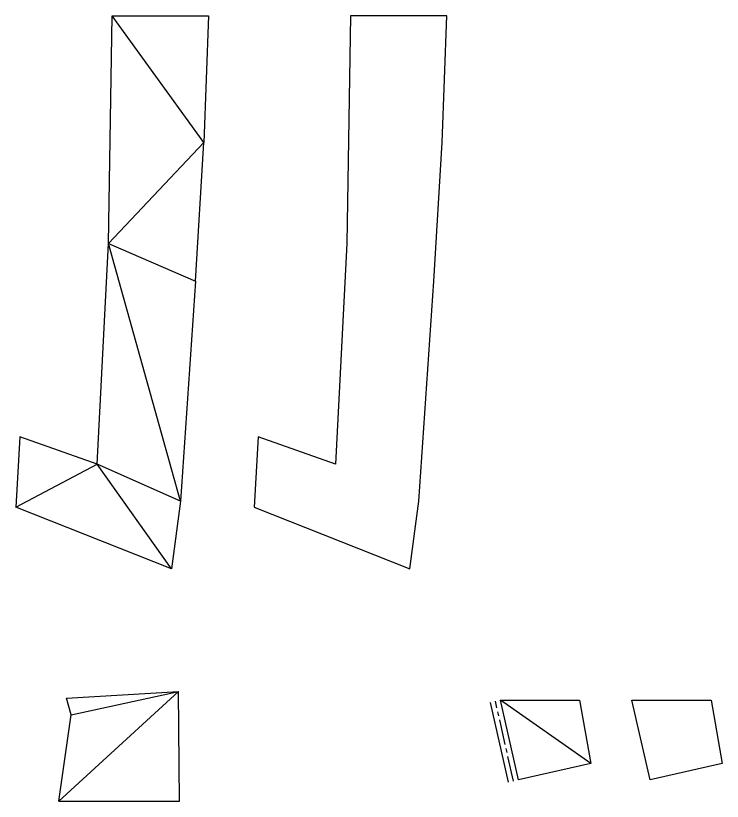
# Model space of a CAD drawing. Header units: inches. Extents: x 45643 to 67490, y -6777 to -1282.
# Drawn here: x 63262 to 67490, y -5979 to -1282 of the extents above; entities that cross this region are included whole.
import ezdxf

# ---------------------------------------------------------------- set-up
doc = ezdxf.new("R2010")
doc.units = ezdxf.units.IN
doc.header["$MEASUREMENT"] = 0
doc.linetypes.add('CENTER2', pattern=[1.125, 0.75, -0.125, 0.125, -0.125])
doc.layers.add('ELEVATION', color=6, linetype='Continuous', lineweight=30)

msp = doc.modelspace()

# ---------------------------------------------------------------- linework, layer by layer
at = {"layer": 'ELEVATION'}
for p, q in [((63818.2, -2644.2), (63839.8, -1282.3)), ((63839.8, -1282.3), (64415.8, -1282.3)), ((64388.2, -2040.8), (63839.8, -1282.3)), ((64415.8, -1282.3), (64388.2, -2040.8)), ((64388.2, -2040.8), (63818.2, -2644.2)), ((64338.2, -2870.3), (64388.2, -2040.8)), ((63749.4, -3962.4), (63818.2, -2644.2)), ((63818.2, -2644.2), (64338.2, -2870.3)), ((64248.2, -4184.2), (63818.2, -2644.2)), ((64338.2, -2870.3), (64248.2, -4184.2)), ((63287.9, -3800.7), (63262.2, -4219.9)), ((63749.4, -3962.4), (63287.9, -3800.7)), ((63262.2, -4219.9), (63749.4, -3962.4)), ((64248.2, -4184.2), (63749.4, -3962.4)), ((64193.9, -4588.6), (63749.4, -3962.4)), ((64193.9, -4588.6), (63262.2, -4219.9)), ((64248.2, -4184.2), (64193.9, -4588.6)), ((64236.2, -5321.8), (63519.8, -5978.8)), ((63565.4, -5362.3), (64236.2, -5321.8)), ((63594.4, -5462.2), (64236.2, -5321.8)), ((64241.8, -5978.8), (64236.2, -5321.8)), ((63594.4, -5462.2), (63565.4, -5362.3)), ((66211.3, -5864.7), (66103.4, -5387.8)), ((66161.9, -5374.6), (66634.9, -5374.6)), ((66702.2, -5753.6), (66161.9, -5374.6)), ((66269.9, -5851.5), (66161.9, -5374.6)), ((66634.9, -5374.6), (66702.2, -5753.6)), ((63519.8, -5978.8), (63594.4, -5462.2)), ((66702.2, -5753.6), (66269.9, -5851.5)), ((63519.8, -5978.8), (64241.8, -5978.8))]:
    msp.add_line(p, q, dxfattribs=at)
at = {"layer": 'ELEVATION', "linetype": 'CENTER2', "ltscale": 200}
msp.add_line((66240.6, -5858.1), (66132.6, -5381.2), dxfattribs=at)
at = {"layer": 'ELEVATION'}
for points in [[(65265.5, -1282.3), (65243.9, -2644.2), (65175.1, -3962.4), (64713.6, -3800.7), (64688, -4219.9), (65619.7, -4588.6), (65674, -4184.2), (65763.9, -2870.3), (65813.9, -2040.8), (65841.5, -1282.3)], [(67422.3, -5374.6), (67489.6, -5753.6), (67057.2, -5851.5), (66949.3, -5374.6)]]:
    msp.add_lwpolyline(points, close=True, dxfattribs=at)

doc.saveas('drawing.dxf')
